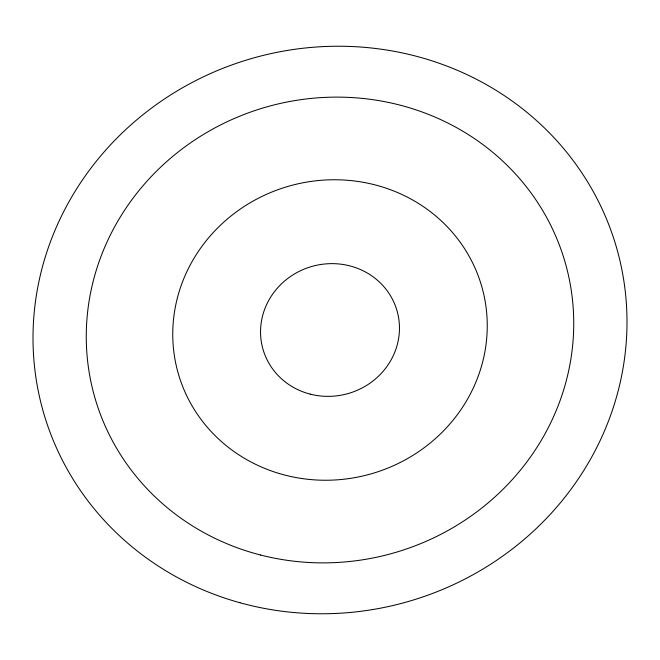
<?xml version="1.0" encoding="UTF-8"?>
<svg xmlns="http://www.w3.org/2000/svg" width="660" height="660" viewBox="0 0 660 660"><rect width="100%" height="100%" fill="white"/><g stroke="black" fill="none" stroke-linecap="round" stroke-linejoin="round"><path stroke-width="0.99" d="M240.017 602.753A298.138 282.571 -15.9 0 0 620.111 261.426A298.138 282.571 -15.9 0 0 129.871 125.821A298.138 282.571 -15.9 0 0 240.017 602.753M279.378 473.558A157.856 149.614 -15.9 0 0 484.25 296.604A157.856 149.614 -15.9 0 0 226.372 219.838A157.856 149.614 -15.9 0 0 279.378 473.558M310.241 394.135A69.729 66.091 -15.9 0 0 397.551 312.716A69.729 66.091 -15.9 0 0 282.208 283.148A69.729 66.091 -15.9 0 0 310.241 394.135M260.642 555.035A244.678 231.899 -15.9 0 0 567.039 269.387A244.678 231.899 -15.9 0 0 162.319 165.577A244.678 231.899 -15.9 0 0 260.642 555.035"/></g></svg>
